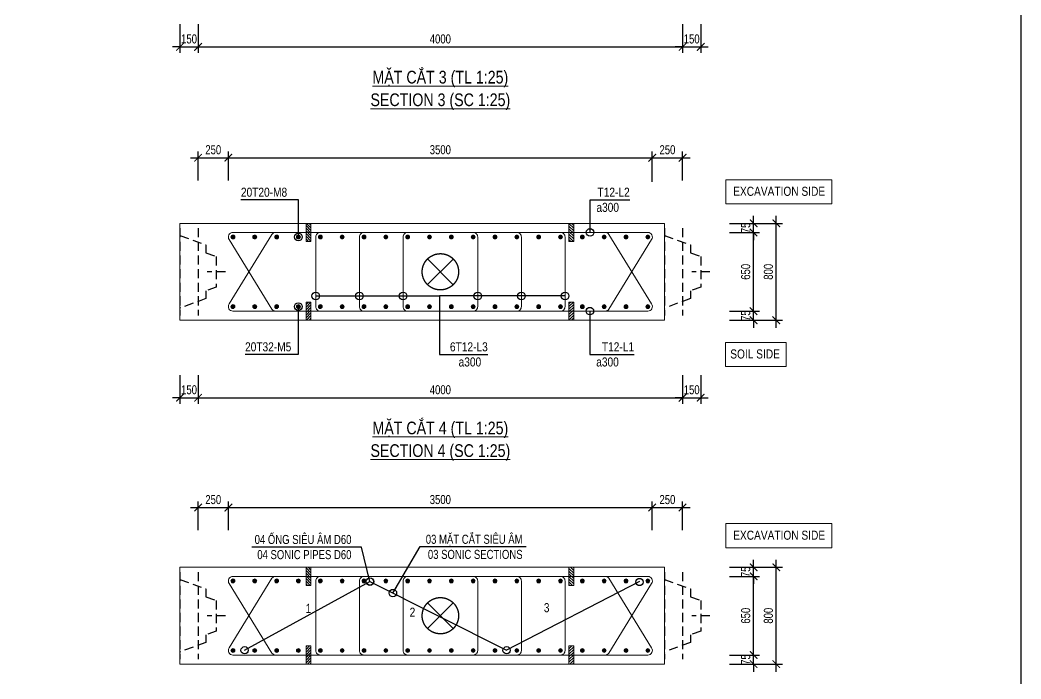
# Model space of a CAD drawing. Header units: millimetres. Extents: x 2746337 to 7547699, y -363432 to 15720.
# Drawn here: x 3524460 to 3557517, y -50850 to -29068 of the extents above; entities that cross this region are included whole.
import ezdxf
from ezdxf.enums import TextEntityAlignment as Align

# ---------------------------------------------------------------- set-up
doc = ezdxf.new("R2010")
doc.units = ezdxf.units.MM
doc.header["$LTSCALE"] = 1200
doc.header["$PDMODE"] = 3
doc.linetypes.add('CENTER', pattern=[2, 1.25, -0.25, 0.25, -0.25])
doc.linetypes.add('HIDDEN', pattern=[0.375, 0.25, -0.125])
for name, color, linetype, lineweight in [('5', 5, 'Continuous', 13), ('BOUND', 3, 'Continuous', 20), ('CWS', 8, 'HIDDEN', 9), ('ENOTE', 2, 'Continuous', 15), ('GRID', 74, 'CENTER', 15), ('K-THUOC', 1, 'Continuous', 18), ('LEADER', 8, 'Continuous', 9), ('MCT', 6, 'Continuous', 20), ('PIPE60', 1, 'Continuous', 25), ('TEXTEN', 3, 'Continuous', 13), ('TEXTMA', 2, 'Continuous', 13), ('TEXTVN', 2, 'Continuous', 20), ('TIE', 4, 'Continuous', 13)]:
    doc.layers.add(name, color=color, linetype=linetype, lineweight=lineweight)
for name, color, linetype in [('CDC.04.HIDDEN', 8, 'HIDDEN'), ('MCSA', 5, 'HIDDEN'), ('MIE', 5, 'HIDDEN')]:
    doc.layers.add(name, color=color, linetype=linetype)
doc.styles.add('DB_Arial', font='arial.ttf', dxfattribs={"width": 0.8})
doc.styles.add('SMTEXT', font='arial.ttf', dxfattribs={"width": 0.75})
doc.dimstyles.new('BSV25', dxfattribs={"dimtxt": 300, "dimasz": 250, "dimexe": 200, "dimexo": 0, "dimgap": 108, "dimtad": 1, "dimdec": 0, "dimlfac": 0.25, "dimdsep": 46, "dimtxsty": 'SMTEXT', "dimblk": 'ARCHTICK', "dimcen": 100, "dimdle": 250, "dimclrd": 256, "dimclre": 256, "dimclrt": 2, "dimadec": 0, "dimazin": 0, "dimtfac": 1, "dimtdec": 0, "dimtix": 1, "dimtmove": 2, "dimatfit": 3, "dimfxl": 800, "dimfxlon": 1, "dimtolj": 1, "dimtzin": 0, "dimarcsym": 0})

# ---------------------------------------------------------------- blocks, each defined once
blk = doc.blocks.new('_ArchTick')
at = {"color": 0, "linetype": 'ByBlock', "const_width": 0.15}
blk.add_lwpolyline([(-0.5, -0.5), (0.5, 0.5)], dxfattribs=at)
blk = doc.blocks.new('*D855')
at = {"layer": 'Defpoints', "color": 0, "transparency": 16777216}
for p in [(3529742, -29207), (3530342, -29207), (3530342, -29957)]:
    blk.add_point(p, dxfattribs=at)
at = {"layer": 'K-THUOC', "lineweight": -2, "transparency": 16777216}
for p, q in [((3529742, -29207), (3529742, -30157)), ((3530342, -29207), (3530342, -30157)), ((3529742, -29957), (3529492, -29957)), ((3529742, -29957), (3530342, -29957)), ((3530342, -29957), (3530592, -29957))]:
    blk.add_line(p, q, dxfattribs=at)
at = {"layer": 'K-THUOC', "lineweight": -2, "transparency": 16777216, "xscale": 250, "yscale": 250, "zscale": 250}
blk.add_blockref('_ArchTick', (3529742, -29957), dxfattribs=at)
at = {"layer": 'K-THUOC', "lineweight": -2, "transparency": 16777216, "xscale": 250, "yscale": 250, "zscale": 250, "rotation": 180}
blk.add_blockref('_ArchTick', (3530342, -29957), dxfattribs=at)
at = {"layer": 'K-THUOC', "color": 2, "transparency": 16777216, "insert": (3530042, -29696), "char_height": 300, "attachment_point": 5, "style": 'SMTEXT'}
blk.add_mtext('\\A1;150', dxfattribs=at)
blk = doc.blocks.new('*D856')
at = {"layer": 'Defpoints', "color": 0, "transparency": 16777216}
for p in [(3546342, -29207), (3546942, -29207), (3546942, -29957)]:
    blk.add_point(p, dxfattribs=at)
at = {"layer": 'K-THUOC', "lineweight": -2, "transparency": 16777216}
for p, q in [((3546342, -29207), (3546342, -30157)), ((3546942, -29207), (3546942, -30157)), ((3546342, -29957), (3546092, -29957)), ((3546342, -29957), (3546942, -29957)), ((3546942, -29957), (3547192, -29957))]:
    blk.add_line(p, q, dxfattribs=at)
at = {"layer": 'K-THUOC', "lineweight": -2, "transparency": 16777216, "xscale": 250, "yscale": 250, "zscale": 250}
blk.add_blockref('_ArchTick', (3546342, -29957), dxfattribs=at)
at = {"layer": 'K-THUOC', "lineweight": -2, "transparency": 16777216, "xscale": 250, "yscale": 250, "zscale": 250, "rotation": 180}
blk.add_blockref('_ArchTick', (3546942, -29957), dxfattribs=at)
at = {"layer": 'K-THUOC', "color": 2, "transparency": 16777216, "insert": (3546642, -29696), "char_height": 300, "attachment_point": 5, "style": 'SMTEXT'}
blk.add_mtext('\\A1;150', dxfattribs=at)
blk = doc.blocks.new('*D859')
at = {"layer": 'Defpoints', "color": 0, "transparency": 16777216}
for p in [(3530342, -29207), (3546342, -29207), (3546342, -29957)]:
    blk.add_point(p, dxfattribs=at)
at = {"layer": 'K-THUOC', "lineweight": -2, "transparency": 16777216}
for p, q in [((3530342, -29207), (3530342, -30157)), ((3546342, -29207), (3546342, -30157)), ((3530092, -29957), (3546592, -29957))]:
    blk.add_line(p, q, dxfattribs=at)
at = {"layer": 'K-THUOC', "lineweight": -2, "transparency": 16777216, "xscale": 250, "yscale": 250, "zscale": 250, "rotation": 180}
blk.add_blockref('_ArchTick', (3530342, -29957), dxfattribs=at)
at = {"layer": 'K-THUOC', "lineweight": -2, "transparency": 16777216, "xscale": 250, "yscale": 250, "zscale": 250}
blk.add_blockref('_ArchTick', (3546342, -29957), dxfattribs=at)
at = {"layer": 'K-THUOC', "color": 2, "transparency": 16777216, "insert": (3538342, -29696), "char_height": 300, "attachment_point": 5, "style": 'SMTEXT'}
blk.add_mtext('\\A1;4000', dxfattribs=at)
blk = doc.blocks.new('cws800')
at = {"layer": 'CDC.04.HIDDEN'}
for p, q in [((-600, 1440), (-600, -1440)), ((0, 1440), (0, -1440))]:
    blk.add_line(p, q, dxfattribs=at)
for points in [[(0, 1200), (-860, 888), (-860, 627), (-1200, 507), (-1200, -507), (-860, -627), (-860, -888), (0, -1200)], [(-1500, 0), (-900, 0)]]:
    blk.add_lwpolyline(points, dxfattribs=at)
blk = doc.blocks.new('*D840')
at = {"layer": 'Defpoints', "color": 0, "transparency": 16777216}
for p in [(3547937, -35791), (3549437, -35791), (3547937, -38991)]:
    blk.add_point(p, dxfattribs=at)
at = {"layer": 'K-THUOC', "lineweight": -2, "transparency": 16777216}
for p, q in [((3549437, -39241), (3549437, -35541)), ((3548637, -35791), (3549637, -35791)), ((3548637, -38991), (3549637, -38991))]:
    blk.add_line(p, q, dxfattribs=at)
at = {"layer": 'K-THUOC', "lineweight": -2, "transparency": 16777216, "xscale": 250, "yscale": 250, "zscale": 250}
for p, rotation in [((3549437, -35791), 90), ((3549437, -38991), 270)]:
    blk.add_blockref('_ArchTick', p, dxfattribs=dict(at, rotation=rotation))
at = {"layer": 'K-THUOC', "color": 2, "transparency": 16777216, "insert": (3549176, -37391), "char_height": 300, "attachment_point": 5, "rotation": 90, "style": 'SMTEXT'}
blk.add_mtext('\\A1;800', dxfattribs=at)
blk = doc.blocks.new('*D841')
at = {"layer": 'Defpoints', "color": 0, "transparency": 16777216}
for p in [(3547579, -38991), (3547937, -38691), (3548687, -38691)]:
    blk.add_point(p, dxfattribs=at)
at = {"layer": 'K-THUOC', "lineweight": -2, "transparency": 16777216}
for p, q in [((3548687, -38691), (3548687, -38441)), ((3547887, -38991), (3548887, -38991)), ((3547937, -38691), (3548887, -38691)), ((3548687, -38991), (3548687, -38691)), ((3548687, -38991), (3548687, -39241))]:
    blk.add_line(p, q, dxfattribs=at)
at = {"layer": 'K-THUOC', "lineweight": -2, "transparency": 16777216, "xscale": 250, "yscale": 250, "zscale": 250}
for p, rotation in [((3548687, -38691), 270), ((3548687, -38991), 90)]:
    blk.add_blockref('_ArchTick', p, dxfattribs=dict(at, rotation=rotation))
at = {"layer": 'K-THUOC', "color": 2, "transparency": 16777216, "insert": (3548427, -38841), "char_height": 300, "attachment_point": 5, "rotation": 90, "style": 'SMTEXT'}
blk.add_mtext('\\A1;75', dxfattribs=at)
blk = doc.blocks.new('*D842')
at = {"layer": 'Defpoints', "color": 0, "transparency": 16777216}
for p in [(3547579, -36091), (3548687, -36091), (3547579, -38691)]:
    blk.add_point(p, dxfattribs=at)
at = {"layer": 'K-THUOC', "lineweight": -2, "transparency": 16777216}
for p, q in [((3548687, -38941), (3548687, -35841)), ((3547887, -36091), (3548887, -36091)), ((3547887, -38691), (3548887, -38691))]:
    blk.add_line(p, q, dxfattribs=at)
at = {"layer": 'K-THUOC', "lineweight": -2, "transparency": 16777216, "xscale": 250, "yscale": 250, "zscale": 250}
for p, rotation in [((3548687, -36091), 90), ((3548687, -38691), 270)]:
    blk.add_blockref('_ArchTick', p, dxfattribs=dict(at, rotation=rotation))
at = {"layer": 'K-THUOC', "color": 2, "transparency": 16777216, "insert": (3548426, -37391), "char_height": 300, "attachment_point": 5, "rotation": 90, "style": 'SMTEXT'}
blk.add_mtext('\\A1;650', dxfattribs=at)
blk = doc.blocks.new('*D843')
at = {"layer": 'Defpoints', "color": 0, "transparency": 16777216}
for p in [(3547579, -35791), (3548687, -35791), (3547579, -36091)]:
    blk.add_point(p, dxfattribs=at)
at = {"layer": 'K-THUOC', "lineweight": -2, "transparency": 16777216}
for p, q in [((3548687, -35791), (3548687, -35541)), ((3547887, -35791), (3548887, -35791)), ((3548687, -36091), (3548687, -35791)), ((3547887, -36091), (3548887, -36091)), ((3548687, -36091), (3548687, -36341))]:
    blk.add_line(p, q, dxfattribs=at)
at = {"layer": 'K-THUOC', "lineweight": -2, "transparency": 16777216, "xscale": 250, "yscale": 250, "zscale": 250}
for p, rotation in [((3548687, -35791), 270), ((3548687, -36091), 90)]:
    blk.add_blockref('_ArchTick', p, dxfattribs=dict(at, rotation=rotation))
at = {"layer": 'K-THUOC', "color": 2, "transparency": 16777216, "insert": (3548427, -35941), "char_height": 300, "attachment_point": 5, "rotation": 90, "style": 'SMTEXT'}
blk.add_mtext('\\A1;75', dxfattribs=at)
blk = doc.blocks.new('*D844')
at = {"layer": 'Defpoints', "color": 0, "transparency": 16777216}
for p in [(3529742, -40802), (3530342, -40802), (3530342, -41552)]:
    blk.add_point(p, dxfattribs=at)
at = {"layer": 'K-THUOC', "lineweight": -2, "transparency": 16777216}
for p, q in [((3529742, -40802), (3529742, -41752)), ((3530342, -40802), (3530342, -41752)), ((3529742, -41552), (3529492, -41552)), ((3529742, -41552), (3530342, -41552)), ((3530342, -41552), (3530592, -41552))]:
    blk.add_line(p, q, dxfattribs=at)
at = {"layer": 'K-THUOC', "lineweight": -2, "transparency": 16777216, "xscale": 250, "yscale": 250, "zscale": 250}
blk.add_blockref('_ArchTick', (3529742, -41552), dxfattribs=at)
at = {"layer": 'K-THUOC', "lineweight": -2, "transparency": 16777216, "xscale": 250, "yscale": 250, "zscale": 250, "rotation": 180}
blk.add_blockref('_ArchTick', (3530342, -41552), dxfattribs=at)
at = {"layer": 'K-THUOC', "color": 2, "transparency": 16777216, "insert": (3530042, -41291), "char_height": 300, "attachment_point": 5, "style": 'SMTEXT'}
blk.add_mtext('\\A1;150', dxfattribs=at)
blk = doc.blocks.new('*D845')
at = {"layer": 'Defpoints', "color": 0, "transparency": 16777216}
for p in [(3546342, -40802), (3546942, -40802), (3546942, -41552)]:
    blk.add_point(p, dxfattribs=at)
at = {"layer": 'K-THUOC', "lineweight": -2, "transparency": 16777216}
for p, q in [((3546342, -40802), (3546342, -41752)), ((3546942, -40802), (3546942, -41752)), ((3546342, -41552), (3546092, -41552)), ((3546342, -41552), (3546942, -41552)), ((3546942, -41552), (3547192, -41552))]:
    blk.add_line(p, q, dxfattribs=at)
at = {"layer": 'K-THUOC', "lineweight": -2, "transparency": 16777216, "xscale": 250, "yscale": 250, "zscale": 250}
blk.add_blockref('_ArchTick', (3546342, -41552), dxfattribs=at)
at = {"layer": 'K-THUOC', "lineweight": -2, "transparency": 16777216, "xscale": 250, "yscale": 250, "zscale": 250, "rotation": 180}
blk.add_blockref('_ArchTick', (3546942, -41552), dxfattribs=at)
at = {"layer": 'K-THUOC', "color": 2, "transparency": 16777216, "insert": (3546642, -41291), "char_height": 300, "attachment_point": 5, "style": 'SMTEXT'}
blk.add_mtext('\\A1;150', dxfattribs=at)
blk = doc.blocks.new('*D846')
at = {"layer": 'Defpoints', "color": 0, "transparency": 16777216}
for p in [(3531342, -33620), (3530342, -34370), (3531342, -34370)]:
    blk.add_point(p, dxfattribs=at)
at = {"layer": 'K-THUOC', "lineweight": -2, "transparency": 16777216}
for p, q in [((3530092, -33620), (3531592, -33620)), ((3530342, -34370), (3530342, -33420)), ((3531342, -34370), (3531342, -33420))]:
    blk.add_line(p, q, dxfattribs=at)
at = {"layer": 'K-THUOC', "lineweight": -2, "transparency": 16777216, "xscale": 250, "yscale": 250, "zscale": 250, "rotation": 180}
blk.add_blockref('_ArchTick', (3530342, -33620), dxfattribs=at)
at = {"layer": 'K-THUOC', "lineweight": -2, "transparency": 16777216, "xscale": 250, "yscale": 250, "zscale": 250}
blk.add_blockref('_ArchTick', (3531342, -33620), dxfattribs=at)
at = {"layer": 'K-THUOC', "color": 2, "transparency": 16777216, "insert": (3530842, -33358), "char_height": 300, "attachment_point": 5, "style": 'SMTEXT'}
blk.add_mtext('\\A1;250', dxfattribs=at)
blk = doc.blocks.new('*D847')
at = {"layer": 'Defpoints', "color": 0, "transparency": 16777216}
for p in [(3545340, -33620), (3531342, -34370), (3545340, -34733)]:
    blk.add_point(p, dxfattribs=at)
at = {"layer": 'K-THUOC', "lineweight": -2, "transparency": 16777216}
for p, q in [((3531092, -33620), (3545590, -33620)), ((3531342, -34370), (3531342, -33420)), ((3545340, -34420), (3545340, -33420))]:
    blk.add_line(p, q, dxfattribs=at)
at = {"layer": 'K-THUOC', "lineweight": -2, "transparency": 16777216, "xscale": 250, "yscale": 250, "zscale": 250, "rotation": 180}
blk.add_blockref('_ArchTick', (3531342, -33620), dxfattribs=at)
at = {"layer": 'K-THUOC', "lineweight": -2, "transparency": 16777216, "xscale": 250, "yscale": 250, "zscale": 250}
blk.add_blockref('_ArchTick', (3545340, -33620), dxfattribs=at)
at = {"layer": 'K-THUOC', "color": 2, "transparency": 16777216, "insert": (3538341, -33358), "char_height": 300, "attachment_point": 5, "style": 'SMTEXT'}
blk.add_mtext('\\A1;3500', dxfattribs=at)
blk = doc.blocks.new('*D848')
at = {"layer": 'Defpoints', "color": 0, "transparency": 16777216}
for p in [(3530342, -40802), (3546342, -40802), (3546342, -41552)]:
    blk.add_point(p, dxfattribs=at)
at = {"layer": 'K-THUOC', "lineweight": -2, "transparency": 16777216}
for p, q in [((3530342, -40802), (3530342, -41752)), ((3546342, -40802), (3546342, -41752)), ((3530092, -41552), (3546592, -41552))]:
    blk.add_line(p, q, dxfattribs=at)
at = {"layer": 'K-THUOC', "lineweight": -2, "transparency": 16777216, "xscale": 250, "yscale": 250, "zscale": 250, "rotation": 180}
blk.add_blockref('_ArchTick', (3530342, -41552), dxfattribs=at)
at = {"layer": 'K-THUOC', "lineweight": -2, "transparency": 16777216, "xscale": 250, "yscale": 250, "zscale": 250}
blk.add_blockref('_ArchTick', (3546342, -41552), dxfattribs=at)
at = {"layer": 'K-THUOC', "color": 2, "transparency": 16777216, "insert": (3538342, -41291), "char_height": 300, "attachment_point": 5, "style": 'SMTEXT'}
blk.add_mtext('\\A1;4000', dxfattribs=at)
blk = doc.blocks.new('*D849')
at = {"layer": 'Defpoints', "color": 0, "transparency": 16777216}
for p in [(3546342, -33620), (3545340, -34370), (3546342, -34370)]:
    blk.add_point(p, dxfattribs=at)
at = {"layer": 'K-THUOC', "lineweight": -2, "transparency": 16777216}
for p, q in [((3545090, -33620), (3546592, -33620)), ((3545340, -34370), (3545340, -33420)), ((3546342, -34370), (3546342, -33420))]:
    blk.add_line(p, q, dxfattribs=at)
at = {"layer": 'K-THUOC', "lineweight": -2, "transparency": 16777216, "xscale": 250, "yscale": 250, "zscale": 250, "rotation": 180}
blk.add_blockref('_ArchTick', (3545340, -33620), dxfattribs=at)
at = {"layer": 'K-THUOC', "lineweight": -2, "transparency": 16777216, "xscale": 250, "yscale": 250, "zscale": 250}
blk.add_blockref('_ArchTick', (3546342, -33620), dxfattribs=at)
at = {"layer": 'K-THUOC', "color": 2, "transparency": 16777216, "insert": (3545841, -33358), "char_height": 300, "attachment_point": 5, "style": 'SMTEXT'}
blk.add_mtext('\\A1;250', dxfattribs=at)
blk = doc.blocks.new('mct1')
at = {"lineweight": 9}
h = blk.add_hatch(color=256, dxfattribs=at)
h.dxf.hatch_style = 1
h.paths.add_polyline_path([(-16, 0, 1), (16, 0, 1)])
blk.add_circle((0, 0), 16, dxfattribs=at)
blk = doc.blocks.new('tremie')
at = {"layer": 'MIE', "color": 74, "ltscale": 1000}
for p, q in [((424, -424), (-424, 424)), ((424, 424), (-424, -424))]:
    blk.add_line(p, q, dxfattribs=at)
at = {"layer": 'MIE', "ltscale": 500}
blk.add_circle((0, 0), 600, dxfattribs=at)
blk = doc.blocks.new('sp')
at = {"layer": '5', "lineweight": 20}
h = blk.add_hatch(dxfattribs=at)
h.set_pattern_fill('ANSI31', color=256, scale=500)
h.set_pattern_definition([(45, (0, 0), (-44.194, 44.194), [])])
h.paths.add_polyline_path([(80, 300), (-80, 300), (-80, -300), (80, -300)])
blk.add_lwpolyline([(-80, -300), (80, -300), (80, 300), (-80, 300)], close=True, dxfattribs=at)
blk = doc.blocks.new('*D870')
at = {"layer": 'Defpoints', "color": 0, "transparency": 16777216}
for p in [(3547937, -47158), (3549437, -47158), (3547937, -50358)]:
    blk.add_point(p, dxfattribs=at)
at = {"layer": 'K-THUOC', "lineweight": -2, "transparency": 16777216}
for p, q in [((3549437, -50608), (3549437, -46908)), ((3548637, -47158), (3549637, -47158)), ((3548637, -50358), (3549637, -50358))]:
    blk.add_line(p, q, dxfattribs=at)
at = {"layer": 'K-THUOC', "lineweight": -2, "transparency": 16777216, "xscale": 250, "yscale": 250, "zscale": 250}
for p, rotation in [((3549437, -47158), 90), ((3549437, -50358), 270)]:
    blk.add_blockref('_ArchTick', p, dxfattribs=dict(at, rotation=rotation))
at = {"layer": 'K-THUOC', "color": 2, "transparency": 16777216, "insert": (3549176, -48758), "char_height": 300, "attachment_point": 5, "rotation": 90, "style": 'SMTEXT'}
blk.add_mtext('\\A1;800', dxfattribs=at)
blk = doc.blocks.new('*D871')
at = {"layer": 'Defpoints', "color": 0, "transparency": 16777216}
for p in [(3547937, -50058), (3548687, -50058), (3547579, -50358)]:
    blk.add_point(p, dxfattribs=at)
at = {"layer": 'K-THUOC', "lineweight": -2, "transparency": 16777216}
for p, q in [((3548687, -50058), (3548687, -49808)), ((3547937, -50058), (3548887, -50058)), ((3548687, -50358), (3548687, -50058)), ((3547887, -50358), (3548887, -50358)), ((3548687, -50358), (3548687, -50608))]:
    blk.add_line(p, q, dxfattribs=at)
at = {"layer": 'K-THUOC', "lineweight": -2, "transparency": 16777216, "xscale": 250, "yscale": 250, "zscale": 250}
for p, rotation in [((3548687, -50058), 270), ((3548687, -50358), 90)]:
    blk.add_blockref('_ArchTick', p, dxfattribs=dict(at, rotation=rotation))
at = {"layer": 'K-THUOC', "color": 2, "transparency": 16777216, "insert": (3548427, -50208), "char_height": 300, "attachment_point": 5, "rotation": 90, "style": 'SMTEXT'}
blk.add_mtext('\\A1;75', dxfattribs=at)
blk = doc.blocks.new('*D872')
at = {"layer": 'Defpoints', "color": 0, "transparency": 16777216}
for p in [(3547579, -47458), (3548687, -47458), (3547579, -50058)]:
    blk.add_point(p, dxfattribs=at)
at = {"layer": 'K-THUOC', "lineweight": -2, "transparency": 16777216}
for p, q in [((3548687, -50308), (3548687, -47208)), ((3547887, -47458), (3548887, -47458)), ((3547887, -50058), (3548887, -50058))]:
    blk.add_line(p, q, dxfattribs=at)
at = {"layer": 'K-THUOC', "lineweight": -2, "transparency": 16777216, "xscale": 250, "yscale": 250, "zscale": 250}
for p, rotation in [((3548687, -47458), 90), ((3548687, -50058), 270)]:
    blk.add_blockref('_ArchTick', p, dxfattribs=dict(at, rotation=rotation))
at = {"layer": 'K-THUOC', "color": 2, "transparency": 16777216, "insert": (3548426, -48758), "char_height": 300, "attachment_point": 5, "rotation": 90, "style": 'SMTEXT'}
blk.add_mtext('\\A1;650', dxfattribs=at)
blk = doc.blocks.new('*D873')
at = {"layer": 'Defpoints', "color": 0, "transparency": 16777216}
for p in [(3547579, -47158), (3548687, -47158), (3547579, -47458)]:
    blk.add_point(p, dxfattribs=at)
at = {"layer": 'K-THUOC', "lineweight": -2, "transparency": 16777216}
for p, q in [((3548687, -47158), (3548687, -46908)), ((3547887, -47158), (3548887, -47158)), ((3548687, -47458), (3548687, -47158)), ((3547887, -47458), (3548887, -47458)), ((3548687, -47458), (3548687, -47708))]:
    blk.add_line(p, q, dxfattribs=at)
at = {"layer": 'K-THUOC', "lineweight": -2, "transparency": 16777216, "xscale": 250, "yscale": 250, "zscale": 250}
for p, rotation in [((3548687, -47158), 270), ((3548687, -47458), 90)]:
    blk.add_blockref('_ArchTick', p, dxfattribs=dict(at, rotation=rotation))
at = {"layer": 'K-THUOC', "color": 2, "transparency": 16777216, "insert": (3548427, -47308), "char_height": 300, "attachment_point": 5, "rotation": 90, "style": 'SMTEXT'}
blk.add_mtext('\\A1;75', dxfattribs=at)
blk = doc.blocks.new('*D876')
at = {"layer": 'Defpoints', "color": 0, "transparency": 16777216}
for p in [(3531342, -45182), (3530342, -45932), (3531342, -45932)]:
    blk.add_point(p, dxfattribs=at)
at = {"layer": 'K-THUOC', "lineweight": -2, "transparency": 16777216}
for p, q in [((3530092, -45182), (3531592, -45182)), ((3530342, -45932), (3530342, -44982)), ((3531342, -45932), (3531342, -44982))]:
    blk.add_line(p, q, dxfattribs=at)
at = {"layer": 'K-THUOC', "lineweight": -2, "transparency": 16777216, "xscale": 250, "yscale": 250, "zscale": 250, "rotation": 180}
blk.add_blockref('_ArchTick', (3530342, -45182), dxfattribs=at)
at = {"layer": 'K-THUOC', "lineweight": -2, "transparency": 16777216, "xscale": 250, "yscale": 250, "zscale": 250}
blk.add_blockref('_ArchTick', (3531342, -45182), dxfattribs=at)
at = {"layer": 'K-THUOC', "color": 2, "transparency": 16777216, "insert": (3530842, -44921), "char_height": 300, "attachment_point": 5, "style": 'SMTEXT'}
blk.add_mtext('\\A1;250', dxfattribs=at)
blk = doc.blocks.new('*D877')
at = {"layer": 'Defpoints', "color": 0, "transparency": 16777216}
for p in [(3545340, -45182), (3531342, -45932), (3545340, -45932)]:
    blk.add_point(p, dxfattribs=at)
at = {"layer": 'K-THUOC', "lineweight": -2, "transparency": 16777216}
for p, q in [((3531092, -45182), (3545590, -45182)), ((3531342, -45932), (3531342, -44982)), ((3545340, -45932), (3545340, -44982))]:
    blk.add_line(p, q, dxfattribs=at)
at = {"layer": 'K-THUOC', "lineweight": -2, "transparency": 16777216, "xscale": 250, "yscale": 250, "zscale": 250, "rotation": 180}
blk.add_blockref('_ArchTick', (3531342, -45182), dxfattribs=at)
at = {"layer": 'K-THUOC', "lineweight": -2, "transparency": 16777216, "xscale": 250, "yscale": 250, "zscale": 250}
blk.add_blockref('_ArchTick', (3545340, -45182), dxfattribs=at)
at = {"layer": 'K-THUOC', "color": 2, "transparency": 16777216, "insert": (3538341, -44920), "char_height": 300, "attachment_point": 5, "style": 'SMTEXT'}
blk.add_mtext('\\A1;3500', dxfattribs=at)
blk = doc.blocks.new('*D879')
at = {"layer": 'Defpoints', "color": 0, "transparency": 16777216}
for p in [(3546342, -45182), (3545340, -45932), (3546342, -45932)]:
    blk.add_point(p, dxfattribs=at)
at = {"layer": 'K-THUOC', "lineweight": -2, "transparency": 16777216}
for p, q in [((3545090, -45182), (3546592, -45182)), ((3545340, -45932), (3545340, -44982)), ((3546342, -45932), (3546342, -44982))]:
    blk.add_line(p, q, dxfattribs=at)
at = {"layer": 'K-THUOC', "lineweight": -2, "transparency": 16777216, "xscale": 250, "yscale": 250, "zscale": 250, "rotation": 180}
blk.add_blockref('_ArchTick', (3545340, -45182), dxfattribs=at)
at = {"layer": 'K-THUOC', "lineweight": -2, "transparency": 16777216, "xscale": 250, "yscale": 250, "zscale": 250}
blk.add_blockref('_ArchTick', (3546342, -45182), dxfattribs=at)
at = {"layer": 'K-THUOC', "color": 2, "transparency": 16777216, "insert": (3545841, -44921), "char_height": 300, "attachment_point": 5, "style": 'SMTEXT'}
blk.add_mtext('\\A1;250', dxfattribs=at)

msp = doc.modelspace()

# ---------------------------------------------------------------- linework, layer by layer
msp.add_lwpolyline([(3464000, 9128.3), (3557517.3, 9128.3), (3557517.3, -68024), (3464000, -68024)], close=True)
at = {"layer": 'BOUND'}
for points in [[(3529741.8, -38990.5), (3545741.8, -38990.5), (3545741.8, -35790.5), (3529741.8, -35790.5)], [(3529741.8, -50357.8), (3545741.8, -50357.8), (3545741.8, -47157.8), (3529741.8, -47157.8)]]:
    msp.add_lwpolyline(points, close=True, dxfattribs=at)
at = {"layer": 'ENOTE'}
for points in [[(3547773.8, -34348), (3551273.8, -34348), (3551273.8, -35148), (3547773.8, -35148)], [(3547763.2, -39724.6), (3549763.2, -39724.6), (3549763.2, -40524.6), (3547763.2, -40524.6)], [(3547773.8, -45715.2), (3551273.8, -45715.2), (3551273.8, -46515.2), (3547773.8, -46515.2)]]:
    msp.add_lwpolyline(points, close=True, dxfattribs=at)
at = {"layer": 'MCSA', "color": 5, "ltscale": 1000}
for points in [[(3531877, -49899.9), (3536016.4, -47631.4), (3540530.2, -49899.9)], [(3544919, -47631.4), (3540530.2, -49899.9)]]:
    msp.add_lwpolyline(points, dxfattribs=at)
at = {"layer": 'PIPE60'}
for centre in [(3536016.4, -47631.4), (3544916.6, -47644.1), (3531877, -49899.9), (3540530.2, -49899.9)]:
    msp.add_circle(centre, 120, dxfattribs=at)
at = {"layer": 'TIE', "lineweight": 20}
for points in [[(3532903.5, -36090.5, 0.244599), (3532780.7, -36154.4), (3531368.9, -38454.4, 0.6069433), (3531491.8, -38690.5), (3545194.3, -38690.5, 0.6069433), (3545317.2, -38454.4), (3543905.4, -36154.4, 0.244599), (3543782.5, -36090.5), (3540604, -36090.5)], [(3540604, -38690.5), (3543782.5, -38690.5, 0.244599), (3543905.4, -38626.6), (3545317.2, -36326.6, 0.6069433), (3545194.3, -36090.5), (3531491.8, -36090.5, 0.6069433), (3531368.9, -36326.6), (3532780.7, -38626.6, 0.244599), (3532903.5, -38690.5)], [(3532903.5, -47457.8, 0.244599), (3532780.7, -47521.7), (3531368.9, -49821.7, 0.6069433), (3531491.8, -50057.8), (3545194.3, -50057.8, 0.6069433), (3545317.2, -49821.7), (3543905.4, -47521.7, 0.244599), (3543782.5, -47457.8), (3540604, -47457.8)], [(3540604, -50057.8), (3543782.5, -50057.8, 0.244599), (3543905.4, -49993.8), (3545317.2, -47693.8, 0.6069433), (3545194.3, -47457.8), (3531491.8, -47457.8, 0.6069433), (3531368.9, -47693.8), (3532780.7, -49993.8, 0.244599), (3532903.5, -50057.8)]]:
    msp.add_lwpolyline(points, format="xyb", dxfattribs=at)
at = {"layer": 'TIE'}
for points in [[(3534826.5, -38690.5), (3534376.5, -38690.5, -0.4142136), (3534226.5, -38540.5), (3534226.5, -36240.5, -0.4142136), (3534376.5, -36090.5), (3534826.5, -36090.5)], [(3536268.9, -38690.5), (3535818.9, -38690.5, -0.4142136), (3535668.9, -38540.5), (3535668.9, -36240.5, -0.4142136), (3535818.9, -36090.5), (3536268.9, -36090.5)], [(3537711.3, -38690.5), (3537261.3, -38690.5, -0.4142136), (3537111.3, -38540.5), (3537111.3, -36240.5, -0.4142136), (3537261.3, -36090.5), (3537711.3, -36090.5)], [(3538974.8, -38690.5), (3539424.8, -38690.5, 0.4142136), (3539574.8, -38540.5), (3539574.8, -36240.5, 0.4142136), (3539424.8, -36090.5), (3538974.8, -36090.5)], [(3540417.2, -38690.5), (3540867.2, -38690.5, 0.4142136), (3541017.2, -38540.5), (3541017.2, -36240.5, 0.4142136), (3540867.2, -36090.5), (3540417.2, -36090.5)], [(3542309.6, -38690.5, 0.4142136), (3542459.6, -38540.5), (3542459.6, -36240.5, 0.4142136), (3542309.6, -36090.5)], [(3534826.5, -50057.8), (3534376.5, -50057.8, -0.4142136), (3534226.5, -49907.8), (3534226.5, -47607.8, -0.4142136), (3534376.5, -47457.8), (3534826.5, -47457.8)], [(3536268.9, -50057.8), (3535818.9, -50057.8, -0.4142136), (3535668.9, -49907.8), (3535668.9, -47607.8, -0.4142136), (3535818.9, -47457.8), (3536268.9, -47457.8)], [(3537711.3, -50057.8), (3537261.3, -50057.8, -0.4142136), (3537111.3, -49907.8), (3537111.3, -47607.8, -0.4142136), (3537261.3, -47457.8), (3537711.3, -47457.8)], [(3538974.8, -50057.8), (3539424.8, -50057.8, 0.4142136), (3539574.8, -49907.8), (3539574.8, -47607.8, 0.4142136), (3539424.8, -47457.8), (3538974.8, -47457.8)], [(3540417.2, -50057.8), (3540867.2, -50057.8, 0.4142136), (3541017.2, -49907.8), (3541017.2, -47607.8, 0.4142136), (3540867.2, -47457.8), (3540417.2, -47457.8)], [(3541859.6, -50057.8), (3542309.6, -50057.8, 0.4142136), (3542459.6, -49907.8), (3542459.6, -47607.8, 0.4142136), (3542309.6, -47457.8), (3541859.6, -47457.8)]]:
    msp.add_lwpolyline(points, format="xyb", dxfattribs=at)

# ---------------------------------------------------------------- block references
at = {"layer": 'CWS', "xscale": -1}
for p in [(3529741.8, -37390.5), (3545741.8, -37390.5), (3529741.8, -48757.8), (3545741.8, -48757.8)]:
    msp.add_blockref('cws800', p, dxfattribs=at)
at = {"layer": 'ENOTE', "xscale": -1}
for p in [(3533987.7, -36090.5), (3542666.2, -36090.5), (3533987.7, -47457.8), (3542666.2, -47457.8)]:
    msp.add_blockref('sp', p, dxfattribs=at)
at = {"layer": 'ENOTE', "rotation": 180}
for p in [(3533987.7, -38690.5), (3542666.2, -38690.5), (3533987.7, -50057.8), (3542666.2, -50057.8)]:
    msp.add_blockref('sp', p, dxfattribs=at)
at = {"layer": 'GRID', "rotation": 269.672406155841}
for p in [(3538343, -37390.5), (3538343, -48757.8)]:
    msp.add_blockref('tremie', p, dxfattribs=at)
at = {"layer": 'MCT', "xscale": -4, "yscale": 4, "zscale": 4, "rotation": 180}
for p in [(3531491.8, -36240.5), (3532213, -36240.5), (3532934.2, -36240.5), (3533655.3, -36240.5), (3534376.5, -36240.5), (3535097.7, -36240.5), (3535818.9, -36240.5), (3536540.1, -36240.5), (3537261.3, -36240.5), (3537982.5, -36240.5), (3538703.6, -36240.5), (3539424.8, -36240.5), (3540146, -36240.5), (3540867.2, -36240.5), (3541588.4, -36240.5), (3542309.6, -36240.5), (3543030.8, -36240.5), (3543751.9, -36240.5), (3544473.1, -36240.5), (3545194.3, -36240.5), (3531491.8, -47607.8), (3532213, -47607.8), (3532934.2, -47607.8), (3533655.3, -47607.8), (3534376.5, -47607.8), (3535097.7, -47607.8), (3535818.9, -47607.8), (3536540.1, -47607.8), (3537261.3, -47607.8), (3537982.5, -47607.8), (3538703.6, -47607.8), (3539424.8, -47607.8), (3540146, -47607.8), (3540867.2, -47607.8), (3541588.4, -47607.8), (3542309.6, -47607.8), (3543030.8, -47607.8), (3543751.9, -47607.8), (3544473.1, -47607.8), (3545194.3, -47607.8)]:
    msp.add_blockref('mct1', p, dxfattribs=at)
at = {"layer": 'MCT', "xscale": 4, "yscale": 4, "zscale": 4}
for p in [(3531491.8, -38540.5), (3532213, -38540.5), (3532934.2, -38540.5), (3533655.3, -38540.5), (3534376.5, -38540.5), (3535097.7, -38540.5), (3535818.9, -38540.5), (3536540.1, -38540.5), (3537261.3, -38540.5), (3537982.5, -38540.5), (3538703.6, -38540.5), (3539424.8, -38540.5), (3540146, -38540.5), (3540867.2, -38540.5), (3541588.4, -38540.5), (3542309.6, -38540.5), (3543030.8, -38540.5), (3543751.9, -38540.5), (3544473.1, -38540.5), (3545194.3, -38540.5), (3531491.8, -49907.8), (3532213, -49907.8), (3532934.2, -49907.8), (3533655.3, -49907.8), (3534376.5, -49907.8), (3535097.7, -49907.8), (3535818.9, -49907.8), (3536540.1, -49907.8), (3537261.3, -49907.8), (3537982.5, -49907.8), (3538703.6, -49907.8), (3539424.8, -49907.8), (3540146, -49907.8), (3540867.2, -49907.8), (3541588.4, -49907.8), (3542309.6, -49907.8), (3543030.8, -49907.8), (3543751.9, -49907.8), (3544473.1, -49907.8), (3545194.3, -49907.8)]:
    msp.add_blockref('mct1', p, dxfattribs=at)

# ---------------------------------------------------------------- texts
at = {"layer": 'TEXTEN', "style": 'DB_Arial', "width": 0.8}
for s, p in [('T12-L2', (3544594.9, -34910.5)), ('6T12-L3', (3539907.3, -40020.5)), ('T12-L1', (3544738.6, -40020.5)), ('a300', (3539690.6, -40520.5))]:
    msp.add_text(s, height=300, dxfattribs=at).set_placement(p, align=Align.RIGHT)
for p in [(3543495.5, -35410.5), (3543489.4, -40520.5)]:
    msp.add_text('a300', height=300, dxfattribs=at).set_placement(p)
at = {"layer": 'TEXTMA', "style": 'DB_Arial', "width": 0.8}
for s, p in [('20T20-M8', (3531755.3, -34910.5)), ('20T32-M5', (3531891.9, -40020.5))]:
    msp.add_text(s, height=300, dxfattribs=at).set_placement(p)
at = {"layer": 'TEXTVN', "style": 'DB_Arial', "width": 0.8}
for s, p in [('%%UMẶT CẮT 3 (TL 1:25)', (3538341.8, -30957)), ('%%USECTION 3 (SC 1:25)', (3538341.8, -31757)), ('%%UMẶT CẮT 4 (TL 1:25)', (3538341.8, -42552.4)), ('%%USECTION 4 (SC 1:25)', (3538341.8, -43352.4))]:
    msp.add_text(s, height=420, rotation=360, dxfattribs=at).set_placement(p, align=Align.MIDDLE)
for p in [(3548013, -34879.7), (3548013, -46246.9)]:
    msp.add_text('EXCAVATION SIDE', height=300, dxfattribs=at).set_placement(p)
msp.add_text('SOIL SIDE', height=300, dxfattribs=at).set_placement((3549555.4, -40256.3), align=Align.RIGHT)
at = {"layer": 'TEXTVN', "lineweight": 20, "style": 'SMTEXT', "width": 0.75}
for s, p in [('04 ỐNG SIÊU ÂM D60', (3535405.1, -46388.4)), ('03 MẶT CẮT SIÊU ÂM', (3541057, -46381.5)), ('04 SONIC PIPES D60', (3535405.1, -46888.4)), ('03 SONIC SECTIONS', (3541057, -46881.5))]:
    msp.add_text(s, height=300, dxfattribs=at).set_placement(p, align=Align.RIGHT)
at = {"layer": 'TEXTVN', "style": 'DB_Arial', "width": 0.8}
for s, p in [('1', (3533986.9, -48664.5)), ('2', (3537420.4, -48791.6)), ('3', (3541852.8, -48641.8))]:
    msp.add_text(s, height=300, rotation=360, dxfattribs=at).set_placement(p, align=Align.CENTER)

# ---------------------------------------------------------------- dimensions: what is measured, and where the dimension line sits
at = {"layer": 'K-THUOC'}
for base, p1, p2, picture, middle in [((3530341.8, -29957), (3529741.8, -29207), (3530341.8, -29207), '*D855', (3530041.8, -29695.8)), ((3546341.8, -29957), (3530341.8, -29207), (3546341.8, -29207), '*D859', (3538341.8, -29695.8)), ((3546941.8, -29957), (3546341.8, -29207), (3546941.8, -29207), '*D856', (3546641.8, -29695.8)), ((3531341.8, -33619.6), (3530341.8, -34369.6), (3531341.8, -34369.6), '*D846', (3530841.8, -33358.5)), ((3545340.3, -33619.6), (3531341.8, -34369.6), (3545340.3, -34732.6), '*D847', (3538341, -33358.4)), ((3546341.8, -33619.6), (3545340.3, -34369.6), (3546341.8, -34369.6), '*D849', (3545841, -33358.5)), ((3530341.8, -41552.4), (3529741.8, -40802.4), (3530341.8, -40802.4), '*D844', (3530041.8, -41291.2)), ((3546341.8, -41552.4), (3530341.8, -40802.4), (3546341.8, -40802.4), '*D848', (3538341.8, -41291.2)), ((3546941.8, -41552.4), (3546341.8, -40802.4), (3546941.8, -40802.4), '*D845', (3546641.8, -41291.2)), ((3531341.8, -45181.8), (3530341.8, -45931.8), (3531341.8, -45931.8), '*D876', (3530841.8, -44920.6)), ((3545340.3, -45181.8), (3531341.8, -45931.8), (3545340.3, -45931.8), '*D877', (3538341, -44920.5)), ((3546341.8, -45181.8), (3545340.3, -45931.8), (3546341.8, -45931.8), '*D879', (3545841, -44920.6))]:
    dim = msp.add_linear_dim(base=base, p1=p1, p2=p2, dimstyle='BSV25', dxfattribs=at)
    dim.commit()
    dim.dimension.update_dxf_attribs({"geometry": picture, "text_midpoint": middle})
for base, p1, p2, picture, middle in [((3548687.1, -35790.5), (3547579, -36090.5), (3547579, -35790.5), '*D843', (3548426.5, -35940.5)), ((3549437.1, -35790.5), (3547937.1, -38990.5), (3547937.1, -35790.5), '*D840', (3549175.9, -37390.5)), ((3548687.1, -36090.5), (3547579, -38690.5), (3547579, -36090.5), '*D842', (3548425.9, -37390.5)), ((3548687.1, -38690.5), (3547579, -38990.5), (3547937.1, -38690.5), '*D841', (3548426.5, -38840.5)), ((3548687.1, -47157.8), (3547579, -47457.8), (3547579, -47157.8), '*D873', (3548426.5, -47307.8)), ((3549437.1, -47157.8), (3547937.1, -50357.8), (3547937.1, -47157.8), '*D870', (3549175.9, -48757.8)), ((3548687.1, -47457.8), (3547579, -50057.8), (3547579, -47457.8), '*D872', (3548425.9, -48757.8)), ((3548687.1, -50057.8), (3547579, -50357.8), (3547937.1, -50057.8), '*D871', (3548426.5, -50207.8))]:
    dim = msp.add_linear_dim(base=base, p1=p1, p2=p2, angle=90, dimstyle='BSV25', dxfattribs=at)
    dim.commit()
    dim.dimension.update_dxf_attribs({"geometry": picture, "text_midpoint": middle})

# ---------------------------------------------------------------- leaders
at = {"layer": 'LEADER'}
for points in [[(3533655.3, -36240.5), (3533655.3, -35010.5), (3531755.3, -35010.5)], [(3543285.5, -36090.5), (3543285.5, -35010.5), (3544594.9, -35010.5)], [(3534226.5, -38190.5), (3538311.7, -38190.5), (3538311.7, -40120.5), (3539907.6, -40120.5)], [(3535668.9, -38190.5), (3538311.7, -38190.5), (3538311.7, -40120.5), (3539907.6, -40120.5)], [(3537111.3, -38190.5), (3538311.7, -38190.5), (3538311.7, -40120.5), (3539907.6, -40120.5)], [(3539574.8, -38190.5), (3538311.7, -38190.5), (3538311.7, -40120.5), (3539907.6, -40120.5)], [(3541017.2, -38190.5), (3538311.7, -38190.5), (3538311.7, -40120.5), (3539907.6, -40120.5)], [(3542459.6, -38190.5), (3538311.7, -38190.5), (3538311.7, -40120.5), (3539907.6, -40120.5)], [(3533651.4, -38540.5), (3533651.4, -40120.5), (3531891.9, -40120.5)], [(3543279.4, -38690.5), (3543279.4, -40120.5), (3544738.6, -40120.5)], [(3536016.4, -47631.4), (3535736.9, -46488.4), (3532118.7, -46488.4)], [(3536773.4, -48011.8), (3537675.1, -46469.1), (3541176.1, -46469.1)]]:
    msp.add_leader(points, dimstyle='BSV25', override={"dimldrblk": 'Origin'}, dxfattribs=at)

doc.saveas('drawing.dxf')
